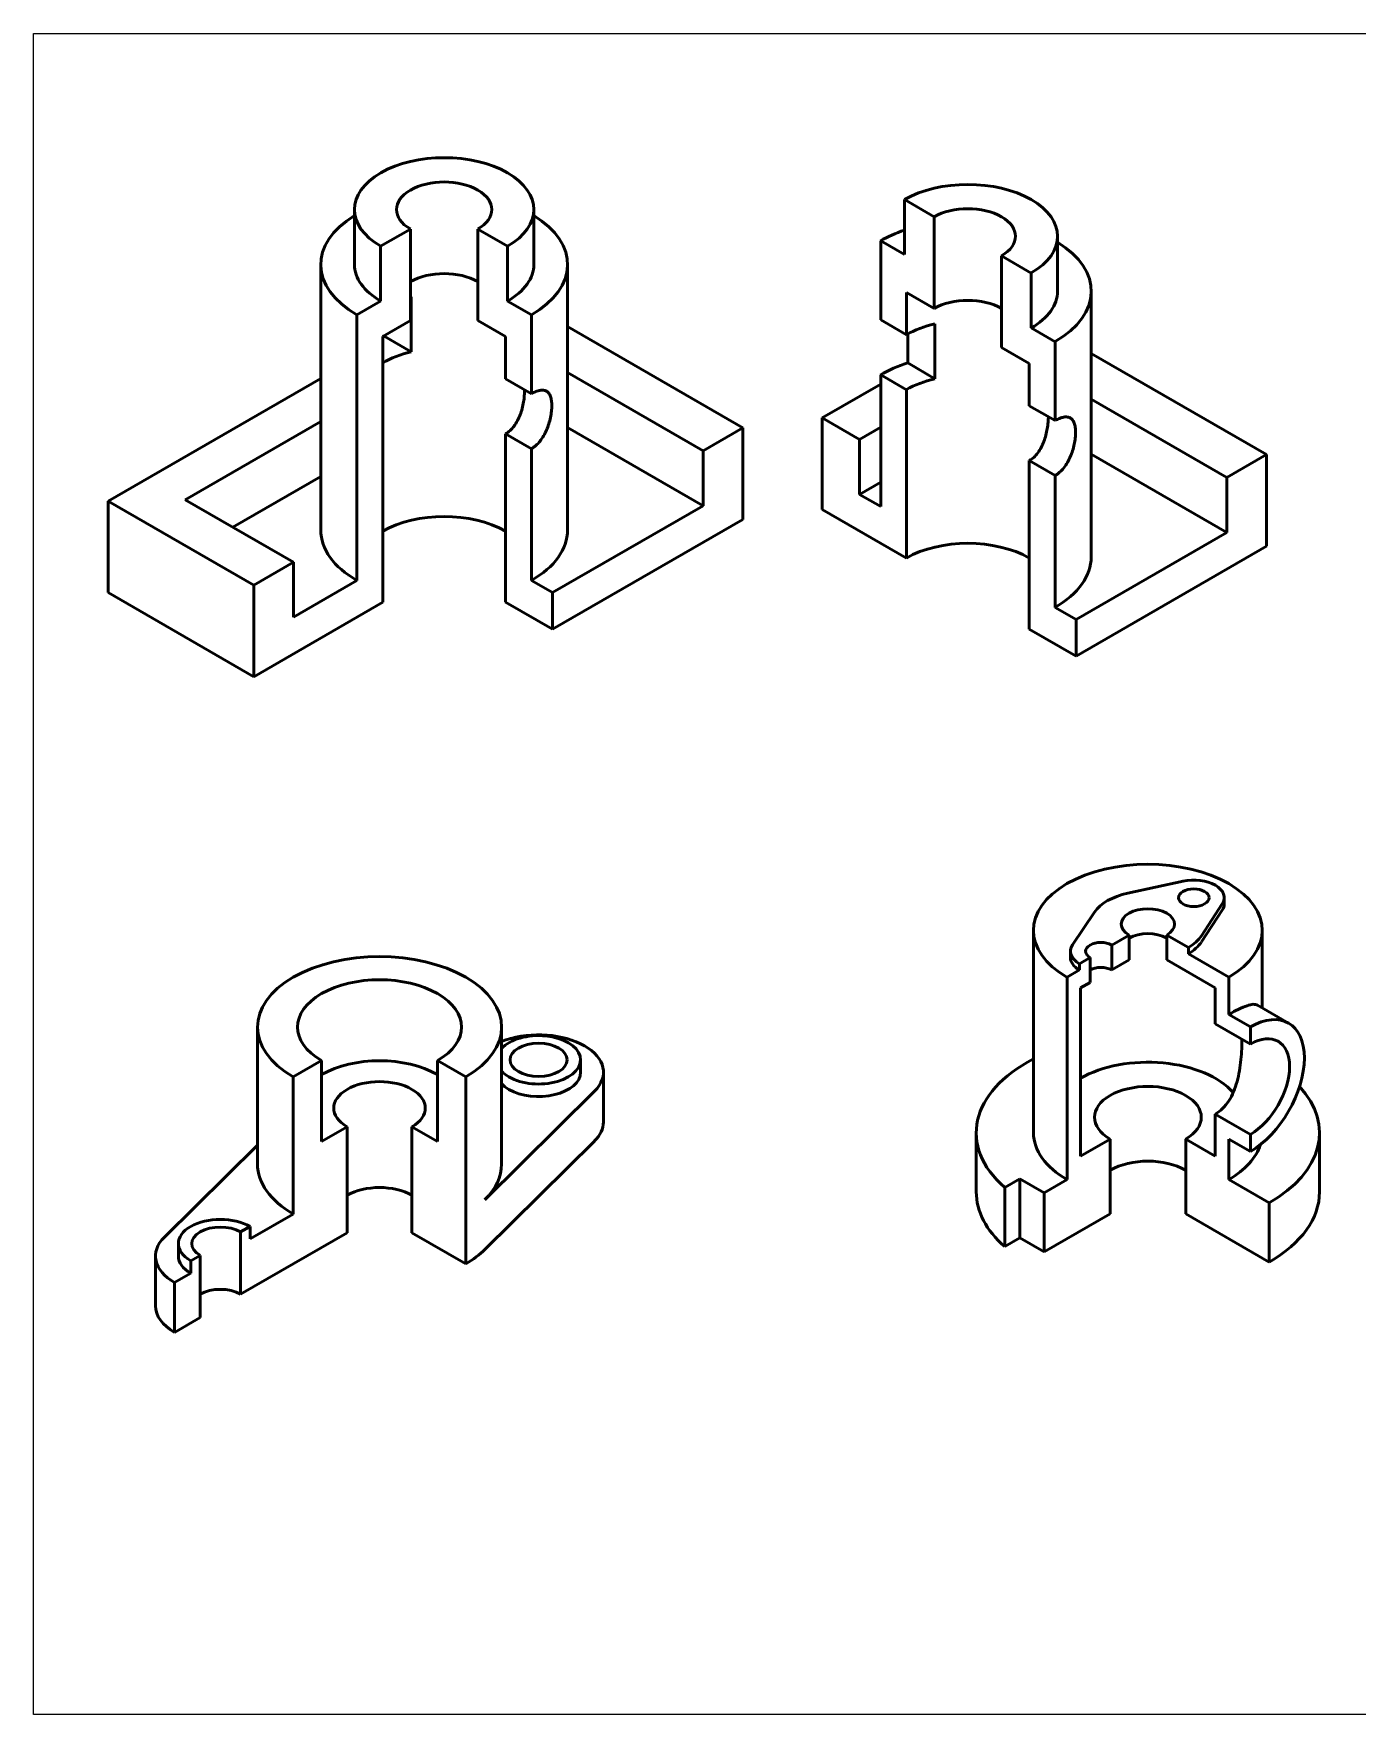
# Model space of a CAD drawing. Header units: millimetres. Extents: x -334 to 3025, y 133 to 867.
# Drawn here: x 698.1 to 816.1, y 189.8 to 339.6 of the extents above; entities that cross this region are included whole.
import ezdxf

# ---------------------------------------------------------------- set-up
doc = ezdxf.new("R2010")
doc.units = ezdxf.units.MM
doc.header["$LTSCALE"] = 0.8
for name, color, linetype, lineweight in [('答案剖面线', 1, 'Continuous', 25), ('答案粗实线', 1, 'Continuous', 50), ('答案细实线', 1, 'Continuous', 25)]:
    doc.layers.add(name, color=color, linetype=linetype, lineweight=lineweight)
pattern_1 = [(8e-14, (603.32, -273.442), (-2e-15, 2.5), [])]
pattern_2 = [(360, (-124.0595, 453.9375), (1e-14, 2), [])]
pattern_3 = [(360, (-149.4677, 489.4844), (1e-14, 2), [])]

msp = doc.modelspace()

# ---------------------------------------------------------------- hatches: boundary and pattern name
at = {"layer": '答案剖面线', "extrusion": (0.707107, 0.408248, -0.57735)}
h = msp.add_hatch(dxfattribs=at)
h.set_pattern_fill('_USER', color=256, scale=2, angle=45, style=0, pattern_type=0)
h.set_pattern_definition(pattern_3)
h.paths.add_polyline_path([(-108.7, 495.39), (-110.82, 497.51), (-106.58, 501.75), (-109.23, 504.4), (-116.3, 497.33), (-113.83, 494.86), (-117.09, 491.6), (-114.79, 489.3)])
at = {"layer": '答案剖面线', "extrusion": (0.707107, -0.408248, 0.57735)}
h = msp.add_hatch(dxfattribs=at)
h.set_pattern_fill('_USER', color=256, scale=2.5, angle=45, style=0, pattern_type=0)
h.set_pattern_definition(pattern_1)
h.paths.add_polyline_path([(619.58, -275.56), (621.86, -277.84), (635.3, -264.41), (637.79, -266.9), (644.86, -259.83), (642.21, -257.18), (637.97, -261.42), (635.85, -259.3)])
at = {"layer": '答案剖面线', "extrusion": (0.707107, 0.408248, -0.57735)}
h = msp.add_hatch(dxfattribs=at)
h.set_pattern_fill('_USER', color=256, scale=2, angle=45, style=0, pattern_type=0)
h.set_pattern_definition(pattern_2)
h.paths.add_polyline_path([(-99.4, 470.29), (-96.91, 467.8), (-89.84, 474.87), (-92.49, 477.52), (-96.73, 473.28), (-98.85, 475.4), (-104.94, 469.31), (-102.66, 467.03)])
h = msp.add_hatch(dxfattribs=at)
h.set_pattern_fill('_USER', color=256, scale=2, angle=45, style=0, pattern_type=0)
h.set_pattern_definition(pattern_3)
h.paths.add_polyline_path([(-124.81, 505.84), (-122.31, 503.34), (-115.24, 510.41), (-117.9, 513.07), (-122.14, 508.82), (-124.26, 510.95), (-130.35, 504.85), (-128.07, 502.58)])
h = msp.add_hatch(dxfattribs=at)
h.set_pattern_fill('_USER', color=256, scale=2, angle=45, style=0, pattern_type=0)
h.set_pattern_definition(pattern_3)
h.paths.add_polyline_path([(-119.04, 485.06), (-121.33, 487.35), (-134.34, 474.35), (-126.84, 466.86), (-119.77, 473.93), (-123.09, 477.25), (-127.34, 473.01), (-129.21, 474.88)])
h = msp.add_hatch(dxfattribs=at)
h.set_pattern_fill('_USER', color=256, scale=2, angle=45, style=0, pattern_type=0)
h.set_pattern_definition(pattern_2)
h.paths.add_polyline_path([(-106.91, 462.79), (-109.18, 465.06), (-115.11, 459.13), (-112.84, 456.86)])
h = msp.add_hatch(dxfattribs=at)
h.set_pattern_fill('_USER', color=256, scale=2, angle=45, style=0, pattern_type=0)
h.set_pattern_definition(pattern_3)
h.paths.add_polyline_path([(-132.31, 498.33), (-134.59, 500.61), (-140.52, 494.68), (-138.24, 492.4)])
at = {"layer": '答案剖面线', "extrusion": (0.707107, -0.408248, 0.57735)}
h = msp.add_hatch(dxfattribs=at)
h.set_pattern_fill('_USER', color=256, scale=2.5, angle=45, style=0, pattern_type=0)
h.set_pattern_definition(pattern_1)
h.paths.add_polyline_path([(615.34, -279.81), (617.62, -282.08), (621.86, -277.84), (619.58, -275.56)])
at = {"layer": '答案剖面线', "extrusion": (0.707107, 0.408248, -0.57735)}
h = msp.add_hatch(dxfattribs=at)
h.set_pattern_fill('_USER', color=256, scale=2, angle=45, style=0, pattern_type=0)
h.set_pattern_definition(pattern_2)
h.paths.add_polyline_path([(-112.84, 456.86), (-115.11, 459.13), (-119.36, 454.89), (-117.08, 452.61)])
h = msp.add_hatch(dxfattribs=at)
h.set_pattern_fill('_USER', color=256, scale=2, angle=45, style=0, pattern_type=0)
h.set_pattern_definition(pattern_3)
h.paths.add_polyline_path([(-138.24, 492.4), (-140.52, 494.68), (-144.77, 490.44), (-142.49, 488.16)])
at = {"layer": '答案剖面线', "extrusion": (0.707107, -0.408248, 0.57735)}
h = msp.add_hatch(dxfattribs=at)
h.set_pattern_fill('_USER', color=256, scale=2.5, angle=45, style=0, pattern_type=0)
h.set_pattern_definition(pattern_1)
h.paths.add_polyline_path([(617.64, -282.1), (613.93, -278.39), (609.68, -274.15), (613.93, -269.91), (610.39, -266.37), (603.32, -273.44), (614.81, -284.93)])
at = {"layer": '答案剖面线', "extrusion": (0.707107, 0.408248, -0.57735)}
h = msp.add_hatch(dxfattribs=at)
h.set_pattern_fill('_USER', color=256, scale=2, angle=45, style=0, pattern_type=0)
h.set_pattern_definition(pattern_2)
h.paths.add_polyline_path([(-117.06, 452.59), (-121.23, 456.77), (-124.06, 453.94), (-119.89, 449.77)])
h = msp.add_hatch(dxfattribs=at)
h.set_pattern_fill('_USER', color=256, scale=2, angle=45, style=0, pattern_type=0)
h.set_pattern_definition(pattern_3)
h.paths.add_polyline_path([(-142.47, 488.14), (-146.64, 492.31), (-149.47, 489.48), (-145.3, 485.31)])
at = {"layer": '答案剖面线', "extrusion": (0.707107, -0.408248, 0.57735)}
h = msp.add_hatch(dxfattribs=at)
h.set_pattern_fill('ANSI31', color=256, scale=0.6375, style=0)
h.set_pattern_definition([(360, (594.1415, -327.4027), (2e-15, 2.02406), [])])
h.paths.add_polyline_path([(598.71, -322.83), (594.14, -327.4), (600.03, -333.29), (605.8, -327.52), (603.16, -324.88), (616.14, -311.9), (617, -312.76), (618.92, -310.83), (617.96, -309.87), (617.48, -310.35), (616.38, -309.25), (600.75, -324.88)])
h.paths.add_polyline_path([(618.92, -314.68), (620.47, -316.22), (622.39, -314.3), (620.85, -312.76)])
at = {"layer": '答案剖面线', "extrusion": (-0.707107, -0.408248, 0.57735)}
h = msp.add_hatch(dxfattribs=at)
h.set_pattern_fill('ANSI31', color=256, scale=0.6375, angle=90, style=0)
h.set_pattern_definition([(180, (197.399, 464.138), (6e-14, -2.02406), [])])
h.paths.add_polyline_path([(197.4, 464.14), (204.85, 471.59), (200.28, 476.16), (196.68, 472.55), (193.55, 475.68), (195.48, 477.6), (194.15, 478.92), (191.03, 475.8), (194.27, 472.55), (191.63, 469.91)])
h.paths.add_polyline_path([(184.06, 482.77), (187.18, 485.9), (185.86, 487.22), (183.94, 485.29), (181.05, 488.18), (177.44, 484.57), (176.96, 485.05), (175.04, 483.13), (176.96, 481.21), (181.29, 485.53)])
edge = h.paths.add_edge_path(flags=16)
edge.add_line((177.12, 484.25), (177.44, 484.57))

# ---------------------------------------------------------------- linework, layer by layer
at = {"layer": '答案粗实线', "extrusion": (2.77556e-17, 0.816497, 0.57735)}
for p, q in [((726.7, 319.02, 10.02), (726.7, 323.92, 13.48)), ((742.7, 319.02, 10.02), (742.7, 323.92, 13.48)), ((731.69, 322.18, 15.93), (729.04, 320.65, 18.1)), ((731.69, 314.02, 10.16), (731.69, 322.18, 15.93)), ((737.7, 322.18, 15.93), (737.7, 314.02, 10.16)), ((740.35, 320.65, 18.1), (737.7, 322.18, 15.93)), ((729.04, 320.65, 18.1), (729.04, 315.75, 14.64)), ((740.35, 315.75, 14.64), (740.35, 320.65, 18.1)), ((723.7, 319.02, 10.02), (723.7, 295.34, -6.73)), ((745.7, 319.02, 10.02), (745.7, 295.34, -6.73)), ((731.77, 316.13, -0.81), (731.77, 311.23, -4.28)), ((729.04, 315.75, 14.64), (726.92, 314.53, 16.37)), ((742.48, 314.53, 16.37), (740.35, 315.75, 14.64)), ((726.92, 314.53, 16.37), (726.92, 290.85, -0.38)), ((729.22, 312.59, 12.18), (731.69, 314.02, 10.16)), ((737.7, 314.02, 10.16), (740.18, 312.59, 12.18)), ((742.48, 307.49, 11.39), (742.48, 314.53, 16.37)), ((745.7, 313.48, -21.99), (761.32, 304.46, -9.24)), ((729.22, 288.91, -4.56), (729.22, 312.59, 12.18)), ((729.34, 312.63, -6.26), (729.34, 312.65, -6.24)), ((729.34, 312.63, -6.26), (731.77, 311.23, -4.28)), ((740.18, 312.59, 12.18), (740.18, 308.82, 9.52)), ((723.7, 308.87, -15.47), (704.75, 297.93)), ((740.18, 308.82, 9.52), (742.48, 307.49, 11.39)), ((745.7, 309.4, -16.22), (757.79, 302.42, -6.35)), ((723.7, 305.03, -10.04), (711.61, 298.05, -0.17)), ((745.7, 304.5, -19.68), (757.79, 297.52, -9.81)), ((761.32, 304.46, -9.24), (757.79, 302.42, -6.35)), ((761.32, 296.3, -15.01), (761.32, 304.46, -9.24)), ((740.18, 303.92, 6.05), (740.18, 288.91, -4.56)), ((742.48, 302.59, 7.93), (740.18, 303.92, 6.05)), ((742.48, 290.85, -0.38), (742.48, 302.59, 7.93)), ((757.79, 302.42, -6.35), (757.79, 297.52, -9.81)), ((723.7, 300.13, -13.51), (715.85, 295.6, -7.1)), ((704.75, 297.93), (704.75, 289.77, -5.77)), ((704.75, 297.93), (717.73, 290.44, 10.59)), ((711.61, 298.05, -0.17), (721.26, 292.48, 7.71)), ((744.35, 289.77, 1.15), (757.79, 297.52, -9.81)), ((761.32, 296.3, -15.01), (744.35, 286.5, -1.15)), ((721.26, 292.48, 7.71), (717.73, 290.44, 10.59)), ((721.26, 287.58, 4.24), (721.26, 292.48, 7.71)), ((726.92, 290.85, -0.38), (721.26, 287.58, 4.24)), ((744.35, 289.77, 1.15), (742.48, 290.85, -0.38)), ((704.75, 289.77, -5.77), (717.73, 282.27, 4.82)), ((717.73, 290.44, 10.59), (717.73, 282.27, 4.82)), ((744.35, 286.5, -1.15), (744.35, 289.77, 1.15)), ((717.73, 282.27, 4.82), (729.22, 288.91, -4.56)), ((740.18, 288.91, -4.56), (744.35, 286.5, -1.15))]:
    msp.add_line(p, q, dxfattribs=at)
at = {"layer": '答案粗实线', "extrusion": (-2.77556e-17, 0.816497, 0.57735)}
for p, q in [((778.38, 323.26, 26.82), (775.73, 324.8, 24.65)), ((775.73, 324.8, 24.65), (775.73, 319.9, 21.19)), ((778.38, 315.1, 21.04), (778.38, 323.26, 26.82)), ((773.61, 321.12, 19.46), (773.61, 314.09, 14.48)), ((775.73, 319.9, 21.19), (773.61, 321.12, 19.46)), ((789.38, 316.63, 25.81), (789.38, 321.53, 29.27)), ((784.39, 319.79, 31.73), (784.39, 311.63, 25.95)), ((787.04, 318.26, 33.89), (784.39, 319.79, 31.73)), ((787.04, 313.36, 30.43), (787.04, 318.26, 33.89)), ((775.9, 312.76, 16.36), (775.9, 316.53, 19.02)), ((775.9, 316.53, 19.02), (778.38, 315.1, 21.04)), ((792.38, 316.63, 25.81), (792.38, 292.95, 9.06)), ((773.61, 314.09, 14.48), (775.9, 312.76, 16.36)), ((778.45, 313.74, 14.98), (778.45, 308.84, 11.51)), ((789.16, 312.14, 32.16), (787.04, 313.36, 30.43)), ((776.02, 310.24, 9.53), (776.02, 312.83, 11.36)), ((784.39, 311.63, 25.95), (786.86, 310.2, 27.97)), ((789.16, 305.11, 27.19), (789.16, 312.14, 32.16)), ((776.02, 310.24, 9.53), (778.45, 308.84, 11.51)), ((786.86, 310.2, 27.97), (786.86, 306.43, 25.31)), ((792.38, 311.1, -6.2), (808.01, 302.08, 6.55)), ((773.61, 309.19, 11.02), (773.61, 297.44, 2.71)), ((775.9, 307.86, 12.9), (773.61, 309.19, 11.02)), ((773.61, 308.34, -2.31), (768.41, 305.34, 1.93)), ((775.9, 292.85, 2.28), (775.9, 307.86, 12.9)), ((786.86, 306.43, 25.31), (789.16, 305.11, 27.19)), ((792.38, 307.01, -0.43), (804.47, 300.04, 9.44)), ((768.41, 305.34, 1.93), (768.41, 297.18, -3.84)), ((771.73, 303.42, 4.65), (768.41, 305.34, 1.93)), ((773.61, 304.51, 3.12), (771.73, 303.42, 4.65)), ((771.73, 298.53, 1.18), (771.73, 303.42, 4.65)), ((786.86, 301.54, 21.84), (786.86, 286.52, 11.23)), ((789.16, 300.21, 23.72), (786.86, 301.54, 21.84)), ((792.38, 302.12, -3.89), (804.47, 295.14, 5.98)), ((808.01, 302.08, 6.55), (804.47, 300.04, 9.44)), ((808.01, 293.91, 0.78), (808.01, 302.08, 6.55)), ((789.16, 288.46, 15.42), (789.16, 300.21, 23.72)), ((804.47, 300.04, 9.44), (804.47, 295.14, 5.98)), ((773.61, 299.61, -0.35), (771.73, 298.53, 1.18)), ((773.61, 297.44, 2.71), (771.73, 298.53, 1.18)), ((768.41, 297.18, -3.84), (775.9, 292.85, 2.28)), ((791.04, 287.38, 16.95), (804.47, 295.14, 5.98)), ((808.01, 293.91, 0.78), (791.04, 284.11, 14.64)), ((791.04, 287.38, 16.95), (789.16, 288.46, 15.42)), ((786.86, 286.52, 11.23), (791.04, 284.11, 14.64)), ((791.04, 284.11, 14.64), (791.04, 287.38, 16.95))]:
    msp.add_line(p, q, dxfattribs=at)
at = {"layer": '答案粗实线', "extrusion": (0, 0.816497, 0.57735)}
for p, q in [((800.56, 264.05, 3.91), (795.63, 262.98, 5.43)), ((804.24, 262.58, 5.99), (804.24, 262.03, 5.59)), ((792.68, 261.29, 7.81), (790.71, 258.37, 11.94)), ((802.2, 259.18, 10.8), (804.06, 262.03, 6.77)), ((804.06, 261.47, 6.38), (802.2, 258.63, 10.4)), ((787.23, 241.62, -3.83), (787.23, 259.67, 8.93)), ((795.75, 259.25, 10.7), (794.21, 258.36, 11.96)), ((795.75, 257.03, 9.13), (795.75, 259.25, 10.7)), ((799.11, 259.25, 10.7), (799.11, 257.03, 9.13)), ((801.04, 258.14, 12.27), (799.11, 259.25, 10.7)), ((807.63, 252.75, 4.04), (807.63, 259.67, 8.93)), ((790.52, 257.8, 12.74), (790.52, 257.25, 12.35)), ((794.21, 258.36, 11.96), (794.21, 256.14, 10.39)), ((801.04, 257.58, 11.88), (801.04, 258.14, 12.27)), ((792.28, 257.25, 13.53), (791.32, 256.69, 14.31)), ((791.32, 256.69, 14.31), (791.32, 256.14, 13.92)), ((792.28, 255.03, 11.96), (792.28, 257.25, 13.53)), ((794.21, 256.14, 10.39), (795.75, 257.03, 9.13)), ((799.11, 257.03, 9.13), (803.44, 254.53, 12.66)), ((804.64, 255.5, 14.82), (801.04, 257.58, 11.88)), ((791.32, 256.14, 13.92), (790.22, 255.5, 14.82)), ((790.22, 255.5, 14.82), (790.22, 237.46, 2.06)), ((791.42, 254.53, 12.66), (792.28, 255.03, 11.96)), ((804.64, 252.17, 12.46), (804.64, 255.5, 14.82)), ((791.42, 239.54, 2.06), (791.42, 254.53, 12.66)), ((803.44, 254.53, 12.66), (803.44, 251.34, 10.4)), ((806.57, 251.06, 14.04), (804.64, 252.17, 12.46)), ((807.19, 253, 7.84), (809.97, 251.4, 10.11)), ((718.06, 238.82, -6.97), (718.06, 251.04, 1.67)), ((739.82, 238.82, -6.97), (739.82, 251.04, 1.67)), ((803.44, 251.34, 10.4), (806.57, 249.53, 12.96)), ((806.57, 249.53, 12.96), (806.57, 251.06, 14.04)), ((739.82, 249.76, -22.44), (740.21, 249.9, -22.63)), ((723.77, 248.06, 5.89), (721.24, 246.6, 7.95)), ((723.77, 240.84, 0.79), (723.77, 248.06, 5.89)), ((736.63, 246.6, 7.95), (734.1, 248.06, 5.89)), ((734.1, 248.06, 5.89), (734.1, 240.84, 0.79)), ((746.86, 247.01, -18.55), (746.86, 248.12, -17.77)), ((721.24, 246.6, 7.95), (721.24, 234.38, -0.69)), ((736.63, 229.94, -3.83), (736.63, 246.6, 7.95)), ((748.9, 242.57, -21.69), (748.9, 247.01, -18.55)), ((748.11, 245.33, -16.17), (738.33, 235.66, -2.49)), ((803.44, 243.29, 4.71), (803.44, 239.54, 2.06)), ((806.57, 241.48, 7.26), (803.44, 243.29, 4.71)), ((726.05, 242.16, -1.08), (723.77, 240.84, 0.79)), ((726.05, 232.72, -7.75), (726.05, 242.16, -1.08)), ((731.82, 242.16, -1.08), (731.82, 232.72, -7.75)), ((734.1, 240.84, 0.79), (731.82, 242.16, -1.08)), ((782.13, 236.35, -7.56), (782.13, 241.62, -3.83)), ((806.57, 239.96, 6.18), (806.57, 241.48, 7.26)), ((812.73, 236.35, -7.56), (812.73, 241.62, -3.83)), ((709.76, 232.32, 2.23), (718.06, 240.52, -9.37)), ((738.33, 231.22, -5.63), (748.11, 240.89, -19.31)), ((794.06, 241.07, -0.1), (791.42, 239.54, 2.06)), ((794.06, 234.4, -4.81), (794.06, 241.07, -0.1)), ((800.8, 241.07, -0.1), (800.8, 234.4, -4.81)), ((803.44, 239.54, 2.06), (800.8, 241.07, -0.1)), ((804.64, 241.07, 4.61), (806.57, 239.96, 6.18)), ((804.64, 237.46, 2.06), (804.64, 241.07, 4.61)), ((784.67, 236.75, 3.06), (786.01, 237.53, 1.96)), ((784.67, 231.48, -0.67), (784.67, 236.75, 3.06)), ((786.01, 237.53, 1.96), (786.01, 232.25, -1.77)), ((786.01, 237.53, 1.96), (788.17, 236.28, 3.73)), ((790.22, 237.46, 2.06), (788.17, 236.28, 3.73)), ((808.25, 235.37, 5.01), (804.64, 237.46, 2.06)), ((788.17, 236.28, 3.73), (788.17, 231)), ((808.25, 230.1, 1.28), (808.25, 235.37, 5.01)), ((721.24, 234.38, -0.69), (717.4, 232.16, 2.45)), ((788.17, 231), (794.06, 234.4, -4.81)), ((800.8, 234.4, -4.81), (808.25, 230.1, 1.28)), ((717.4, 233.27, 3.24), (716.55, 232.79, 3.93)), ((716.55, 232.79, 3.93), (716.55, 227.23)), ((716.55, 227.23), (726.05, 232.72, -7.75)), ((717.4, 232.16, 2.45), (717.4, 233.27, 3.24)), ((731.82, 232.72, -7.75), (736.63, 229.94, -3.83)), ((786.01, 232.25, -1.77), (784.67, 231.48, -0.67)), ((788.17, 231), (786.01, 232.25, -1.77)), ((711.01, 230.64, 4.61), (711.01, 231.75, 5.4)), ((708.97, 226.19, 1.47), (708.97, 230.64, 4.61)), ((712.95, 230.7, 6.87), (712.11, 230.22, 7.56)), ((712.11, 230.22, 7.56), (712.11, 229.11, 6.77)), ((712.95, 225.15, 2.94), (712.95, 230.7, 6.87)), ((712.11, 229.11, 6.77), (710.66, 228.28, 7.95)), ((710.66, 228.28, 7.95), (710.66, 223.83, 4.81)), ((710.66, 223.83, 4.81), (712.95, 225.15, 2.94))]:
    msp.add_line(p, q, dxfattribs=at)
at = {"layer": '答案粗实线', "extrusion": (0, -0.816497, -0.57735)}
for centre, radius in [((801.52, -146.71, -217.85), 1.36), ((743.12, -157.76, -192.34), 2.55)]:
    msp.add_circle(centre, radius, dxfattribs=at)
at = {"layer": '答案粗实线', "extrusion": (-2.77556e-17, -0.816497, -0.57735)}
for centre, radius, start, end in [((734.7, -176.01, -272.26), 8, 135, 45), ((734.7, -176.01, -266.26), 11, 135, 223.3418), ((734.7, -176.01, -266.26), 11, 316.6582, 45), ((734.7, -176.01, -262.26), 4.25, 225, 315), ((734.7, -176.01, -257.65), 7.75, 247.1843, 247.774), ((734.7, -176.01, -251.65), 11, 240.2334, 240.8266)]:
    msp.add_arc(centre, radius, start, end, dxfattribs=at)
at = {"layer": '答案粗实线', "extrusion": (2.77556e-17, 0.816497, 0.57735)}
for centre, radius, start, end in [((-734.7, -176.01, 272.26), 4.25, 135, 45), ((-734.7, -176.01, 266.26), 8, 0, 45), ((-734.7, -176.01, 266.26), 8, 135, 180), ((-734.7, -176.01, 251.65), 7.75, 292.226, 315), ((-734.7, -176.01, 233.26), 7.75, 225, 315)]:
    msp.add_arc(centre, radius, start, end, dxfattribs=at)
at = {"layer": '答案粗实线', "extrusion": (2.77556e-17, -0.816497, -0.57735)}
for centre, radius, start, end in [((781.38, -161.74, -279.43), 8, 225, 45), ((781.38, -161.74, -273.43), 11, 225, 239.052), ((781.38, -161.74, -273.43), 11, 316.6582, 45), ((781.38, -161.74, -269.43), 4.25, 225, 315), ((781.38, -161.74, -264.81), 7.75, 225, 247.774), ((781.38, -161.74, -258.81), 11, 225, 240.8266)]:
    msp.add_arc(centre, radius, start, end, dxfattribs=at)
at = {"layer": '答案粗实线', "extrusion": (-2.77556e-17, 0.816497, 0.57735)}
for centre, radius, start, end in [((-781.38, -161.74, 279.43), 4.25, 135, 315), ((-781.38, -161.74, 273.43), 8, 135, 180), ((-781.38, -161.74, 258.81), 7.75, 292.226, 315), ((-781.38, -161.74, 240.43), 7.75, 225, 315)]:
    msp.add_arc(centre, radius, start, end, dxfattribs=at)
at = {"layer": '答案粗实线', "extrusion": (1.6075e-13, -0.816497, -0.57735)}
for start, end in [(135, 180), (0, 45)]:
    msp.add_arc((734.7, -176.01, -237.26), 11, start, end, dxfattribs=at)
at = {"layer": '答案粗实线', "extrusion": (1.60805e-13, -0.816497, -0.57735)}
msp.add_arc((781.38, -161.74, -244.43), 11, 0, 45, dxfattribs=at)
at = {"layer": '答案粗实线', "extrusion": (0, 0.816497, 0.57735)}
for centre, radius, start, end in [((-797.43, -142.63, 217.17), 10.2, 135, 45), ((-801.52, -146.71, 217.85), 2.72, 159.3157, 290.6843), ((-797.43, -142.63, 217.85), 5.1, 290.6843, 338.6995), ((-797.43, -142.63, 215.13), 2.38, 225, 315), ((-797.43, -142.63, 217.85), 5.1, 135, 159.3157), ((-793.24, -138.44, 217.85), 2.72, 338.6995, 45), ((-728.94, -143.58, 205.94), 10.88, 135, 45), ((-793.24, -138.44, 215.13), 1.36, 225, 315), ((-743.12, -157.76, 192.34), 3.74, 45, 332.0764), ((-797.43, -142.63, 195.07), 15.3, 311.8103, 33.463), ((-728.94, -143.58, 197.1), 4.08, 135, 45), ((-743.12, -157.76, 192.34), 3.74, 27.9236, 45), ((-797.43, -142.63, 196.77), 4.76, 135, 45), ((-797.43, -142.63, 195.07), 15.3, 135, 207.9176), ((-743.12, -157.76, 185.54), 5.78, 149.7284, 180), ((-797.43, -142.63, 188.61), 4.76, 225, 315), ((-728.94, -143.58, 185.54), 4.08, 225, 315), ((-714.75, -129.39, 192.34), 3.74, 225, 45), ((-728.94, -143.58, 185.54), 10.88, 135, 149.7284), ((-714.75, -129.39, 185.54), 2.55, 225, 315), ((-714.75, -129.39, 185.54), 5.78, 0, 45)]:
    msp.add_arc(centre, radius, start, end, dxfattribs=at)
at = {"layer": '答案粗实线', "extrusion": (0, -0.816497, -0.57735)}
for centre, radius, start, end in [((797.43, -142.63, -217.85), 2.38, 135, 45), ((801.52, -146.71, -217.17), 2.72, 0, 20.6843), ((793.24, -138.44, -217.85), 1.36, 135, 315), ((797.43, -142.63, -217.17), 5.1, 20.6843, 45), ((793.24, -138.44, -217.17), 2.72, 135, 180), ((728.94, -143.58, -205.94), 7.31, 135, 45), ((743.12, -157.76, -190.98), 5.78, 239.7284, 30.2716), ((728.94, -143.58, -197.1), 7.31, 225, 315), ((797.43, -142.63, -196.77), 8.5, 225, 333.3943), ((743.12, -157.76, -190.98), 3.74, 135, 152.0764), ((743.12, -157.76, -190.98), 3.74, 0, 135), ((797.43, -142.63, -195.07), 10.2, 135, 180), ((797.43, -142.63, -195.07), 10.2, 10.2354, 45), ((728.94, -143.58, -190.98), 10.88, 135, 180), ((728.94, -143.58, -190.98), 10.88, 0, 30.2716), ((797.43, -142.63, -188.61), 15.3, 146.537, 180), ((797.43, -142.63, -188.61), 15.3, 0, 45), ((714.75, -129.39, -190.98), 5.78, 135, 210.2716), ((714.75, -129.39, -192.34), 2.55, 135, 315), ((714.75, -129.39, -190.98), 3.74, 135, 180)]:
    msp.add_arc(centre, radius, start, end, dxfattribs=at)
at = {"layer": '答案粗实线', "extrusion": (0.707107, -0.408248, 0.57735)}
msp.add_arc((615.9, -324.16, 475.94), 6.8, 225, 45, dxfattribs=at)
at = {"layer": '答案粗实线', "extrusion": (-0.707107, 0.408248, -0.57735)}
msp.add_arc((-615.9, -324.16, -475.94), 4.93, 135, 315, dxfattribs=at)
at = {"layer": '答案粗实线'}
for points, knots in [([(740.18, 303.92, 6.05), (740.31, 304, 5.94), (740.45, 304.1, 5.84), (740.7, 304.33, 5.64), (740.82, 304.47, 5.55), (741.04, 304.76, 5.39), (741.14, 304.93, 5.33), (741.32, 305.27, 5.22), (741.4, 305.45, 5.19), (741.54, 305.8, 5.14), (741.6, 305.99, 5.14), (741.7, 306.38, 5.15), (741.74, 306.57, 5.18), (741.81, 306.96, 5.27), (741.83, 307.15, 5.34), (741.86, 307.51, 5.5), (741.87, 307.69, 5.6), (741.87, 307.84, 5.71)], [13.717553, 13.717553, 13.717553, 13.717553, 14.288867, 14.288867, 14.860181, 14.860181, 15.431494, 15.431494, 16.002808, 16.002808, 16.574624, 16.574624, 17.146439, 17.146439, 17.718255, 17.718255, 18.290071, 18.290071, 18.290071, 18.290071]), ([(742.48, 307.49, 11.39), (742.61, 307.57, 11.29), (742.74, 307.64, 11.16), (743.01, 307.74, 10.88), (743.13, 307.78, 10.73), (743.36, 307.82, 10.4), (743.47, 307.82, 10.23), (743.67, 307.8, 9.89), (743.75, 307.77, 9.71), (743.91, 307.68, 9.38), (743.97, 307.62, 9.2), (744.09, 307.47, 8.86), (744.14, 307.37, 8.69), (744.22, 307.15, 8.36), (744.25, 307.02, 8.21), (744.29, 306.74, 7.93), (744.3, 306.59, 7.8), (744.3, 306.28, 7.58), (744.29, 306.11, 7.48), (744.25, 305.76, 7.31), (744.22, 305.57, 7.24), (744.14, 305.19, 7.14), (744.09, 305, 7.11), (743.97, 304.62, 7.08), (743.91, 304.43, 7.08), (743.75, 304.09, 7.11), (743.67, 303.91, 7.14), (743.47, 303.58, 7.23), (743.36, 303.42, 7.29), (743.13, 303.13, 7.44), (743.01, 303, 7.52), (742.74, 302.77, 7.72), (742.61, 302.67, 7.82), (742.48, 302.59, 7.93)], [4.54517, 4.54517, 4.54517, 4.54517, 5.113259, 5.113259, 5.681348, 5.681348, 6.249437, 6.249437, 6.817527, 6.817527, 7.38573, 7.38573, 7.953933, 7.953933, 8.522136, 8.522136, 9.090339, 9.090339, 9.658542, 9.658542, 10.226745, 10.226745, 10.794949, 10.794949, 11.363152, 11.363152, 11.931241, 11.931241, 12.49933, 12.49933, 13.06742, 13.06742, 13.635509, 13.635509, 13.635509, 13.635509]), ([(786.86, 301.54, 21.84), (787, 301.61, 21.73), (787.13, 301.71, 21.63), (787.39, 301.94, 21.43), (787.51, 302.08, 21.34), (787.73, 302.38, 21.18), (787.83, 302.54, 21.12), (788.01, 302.88, 21.02), (788.09, 303.06, 20.98), (788.22, 303.42, 20.93), (788.28, 303.61, 20.93), (788.38, 303.99, 20.94), (788.43, 304.19, 20.97), (788.49, 304.58, 21.06), (788.52, 304.77, 21.13), (788.55, 305.13, 21.29), (788.56, 305.3, 21.39), (788.56, 305.46, 21.5)], [13.717553, 13.717553, 13.717553, 13.717553, 14.288867, 14.288867, 14.860181, 14.860181, 15.431494, 15.431494, 16.002808, 16.002808, 16.574624, 16.574624, 17.146439, 17.146439, 17.718255, 17.718255, 18.290071, 18.290071, 18.290071, 18.290071]), ([(789.16, 305.11, 27.19), (789.3, 305.18, 27.08), (789.43, 305.25, 26.95), (789.69, 305.36, 26.67), (789.82, 305.39, 26.52), (790.05, 305.44, 26.19), (790.16, 305.44, 26.02), (790.35, 305.41, 25.68), (790.44, 305.38, 25.5), (790.59, 305.3, 25.17), (790.66, 305.24, 24.99), (790.78, 305.08, 24.65), (790.83, 304.98, 24.48), (790.91, 304.76, 24.15), (790.94, 304.63, 24), (790.98, 304.36, 23.72), (790.99, 304.21, 23.59), (790.99, 303.9, 23.37), (790.98, 303.73, 23.27), (790.94, 303.37, 23.1), (790.91, 303.18, 23.04), (790.83, 302.8, 22.93), (790.78, 302.61, 22.9), (790.66, 302.23, 22.87), (790.59, 302.05, 22.87), (790.44, 301.7, 22.9), (790.35, 301.53, 22.93), (790.16, 301.2, 23.02), (790.05, 301.04, 23.08), (789.82, 300.74, 23.23), (789.69, 300.61, 23.31), (789.43, 300.38, 23.51), (789.3, 300.29, 23.61), (789.16, 300.21, 23.72)], [4.54517, 4.54517, 4.54517, 4.54517, 5.113259, 5.113259, 5.681348, 5.681348, 6.249437, 6.249437, 6.817527, 6.817527, 7.38573, 7.38573, 7.953933, 7.953933, 8.522136, 8.522136, 9.090339, 9.090339, 9.658542, 9.658542, 10.226745, 10.226745, 10.794949, 10.794949, 11.363152, 11.363152, 11.931241, 11.931241, 12.49933, 12.49933, 13.06742, 13.06742, 13.635509, 13.635509, 13.635509, 13.635509]), ([(804.64, 252.17, 12.46), (804.96, 252.35, 12.21), (805.26, 252.51, 11.91), (805.8, 252.78, 11.22), (806.05, 252.88, 10.84), (806.48, 253.03, 10.02), (806.67, 253.07, 9.59), (806.97, 253.08, 8.71), (807.1, 253.05, 8.27), (807.19, 253, 7.84)], [47.082861, 47.082861, 47.082861, 47.082861, 49.033796, 49.033796, 50.984731, 50.984731, 52.935666, 52.935666, 54.886602, 54.886602, 54.886602, 54.886602]), ([(803.44, 243.29, 4.71), (803.67, 243.42, 4.53), (803.88, 243.58, 4.35), (804.29, 243.98, 4.01), (804.47, 244.21, 3.85), (804.8, 244.72, 3.56), (804.95, 245, 3.44), (805.19, 245.59, 3.24), (805.29, 245.89, 3.16), (805.46, 246.5, 3.04), (805.53, 246.82, 3.01), (805.65, 247.48, 2.99), (805.69, 247.82, 3.02), (805.76, 248.48, 3.13), (805.78, 248.8, 3.21), (805.81, 249.42, 3.46), (805.81, 249.71, 3.62), (805.81, 249.97, 3.8)], [33.725305, 33.725305, 33.725305, 33.725305, 35.126673, 35.126673, 36.52804, 36.52804, 37.929408, 37.929408, 39.330775, 39.330775, 40.73985, 40.73985, 42.148925, 42.148925, 43.557999, 43.557999, 44.967074, 44.967074, 44.967074, 44.967074])]:
    msp.add_open_spline(points, degree=3, knots=knots, dxfattribs=at)
at = {"layer": '答案细实线'}
for p, q in [((698.1, 339.6), (962.57, 339.6)), ((698.1, 189.78), (698.1, 339.6)), ((962.57, 189.78), (698.1, 189.78))]:
    msp.add_line(p, q, dxfattribs=at)

doc.saveas('drawing.dxf')
